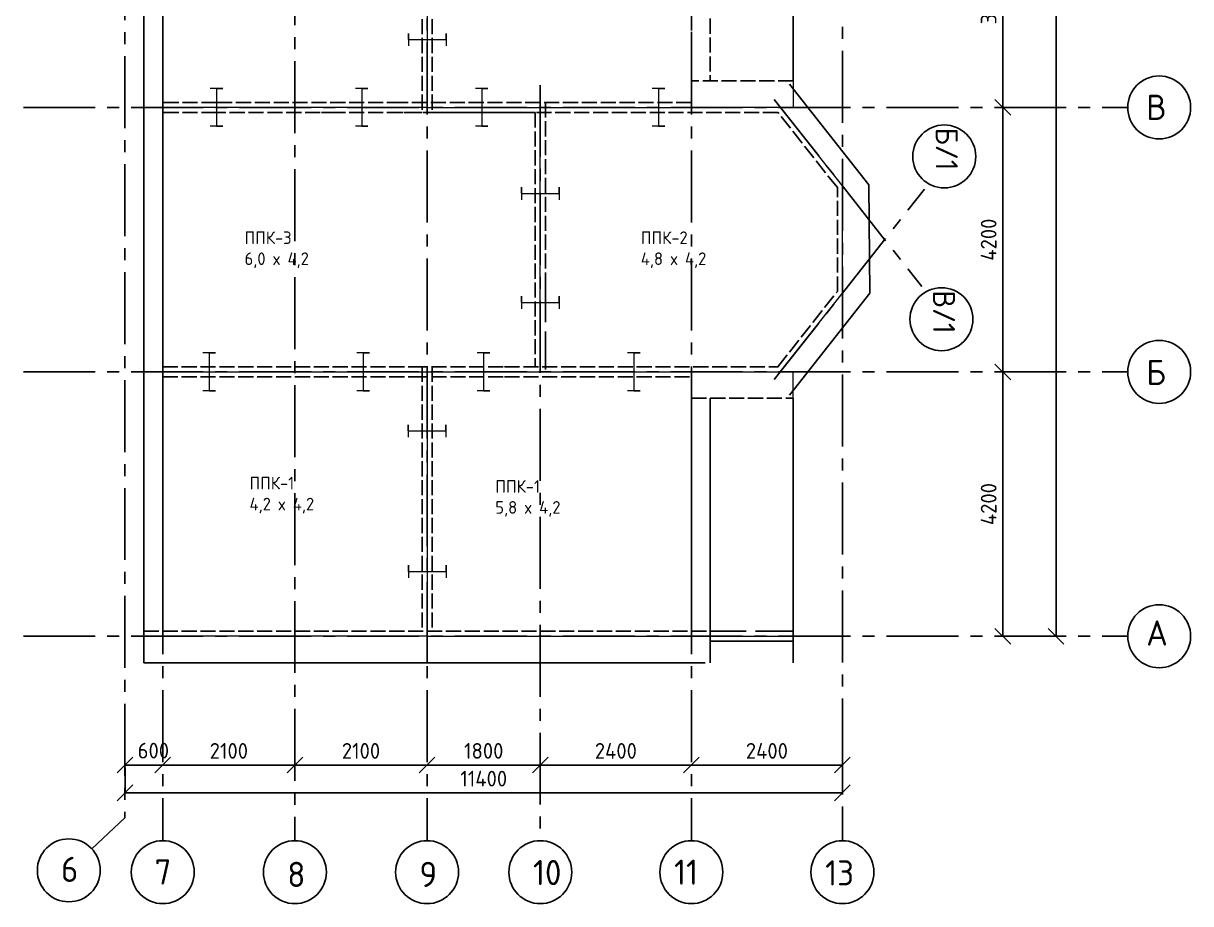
# Model space of a CAD drawing. Header units: millimetres. Extents: x -257254 to 390979, y -202328 to 355504.
# Drawn here: x 304258 to 322808, y 76499 to 90481 of the extents above; entities that cross this region are included whole.
import ezdxf

# ---------------------------------------------------------------- set-up
doc = ezdxf.new("R2010")
doc.units = ezdxf.units.MM
doc.linetypes.add('ACAD_ISO02W100', pattern=[15, 12, -3])
doc.linetypes.add('CENTER2', pattern=[28.575, 19.05, -3.175, 3.175, -3.175])
doc.layers.get('0').update_dxf_attribs({"lineweight": 25})
doc.layers.add('оси', color=1, linetype='CENTER2')
doc.layers.add('перекрытия 2', color=3, linetype='Continuous', lineweight=9)
doc.styles.get("Standard").update_dxf_attribs({"font": 'GOST_Common.ttf'})
doc.dimstyles.new('ISO-25', dxfattribs={"dimtxt": 250, "dimasz": 250, "dimexe": 1.25, "dimexo": 0.625, "dimgap": 100, "dimtad": 1, "dimdec": 0, "dimtxsty": 'Standard', "dimblk": 'OBLIQUE', "dimcen": 2.5, "dimadec": 0, "dimazin": 0, "dimtfac": 1, "dimtdec": 0, "dimtmove": 0, "dimatfit": 3, "dimfxl": 1, "dimarcsym": 0})

# ---------------------------------------------------------------- blocks, each defined once
blk = doc.blocks.new('_Oblique')
at = {"color": 0, "linetype": 'ByBlock', "lineweight": -2}
blk.add_line((-0.5, -0.5), (0.5, 0.5), dxfattribs=at)
blk = doc.blocks.new('*D183')
at = {"color": 0, "lineweight": -2, "ltscale": 50, "transparency": 16777216}
for p, q in [((319759, 92445), (319825, 92445)), ((319823, 92445), (319823, 89145)), ((319824, 89145), (319825, 89145))]:
    blk.add_line(p, q, dxfattribs=at)
at = {"color": 0, "lineweight": -2, "ltscale": 50, "transparency": 16777216, "xscale": 250, "yscale": 250, "zscale": 250}
for p, rotation in [((319823, 92445), 90), ((319823, 89145), 270)]:
    blk.add_blockref('_Oblique', p, dxfattribs=dict(at, rotation=rotation))
at = {"color": 0, "ltscale": 50, "transparency": 16777216, "insert": (319598, 90795), "char_height": 250, "attachment_point": 5, "rotation": 90}
blk.add_mtext('3300', dxfattribs=at)
blk = doc.blocks.new('*D184')
at = {"color": 0, "lineweight": -2, "ltscale": 50, "transparency": 16777216}
for p, q in [((319823, 89145), (319823, 84945)), ((319824, 89145), (319825, 89145)), ((319824, 84945), (319825, 84945))]:
    blk.add_line(p, q, dxfattribs=at)
at = {"color": 0, "lineweight": -2, "ltscale": 50, "transparency": 16777216, "xscale": 250, "yscale": 250, "zscale": 250}
for p, rotation in [((319823, 89145), 90), ((319823, 84945), 270)]:
    blk.add_blockref('_Oblique', p, dxfattribs=dict(at, rotation=rotation))
at = {"color": 0, "ltscale": 50, "transparency": 16777216, "insert": (319598, 87045), "char_height": 250, "attachment_point": 5, "rotation": 90}
blk.add_mtext('4200', dxfattribs=at)
blk = doc.blocks.new('*D185')
at = {"color": 0, "lineweight": -2, "ltscale": 50, "transparency": 16777216}
for p, q in [((319823, 84945), (319823, 80745)), ((319824, 84945), (319825, 84945)), ((319824, 80745), (319825, 80745))]:
    blk.add_line(p, q, dxfattribs=at)
at = {"color": 0, "lineweight": -2, "ltscale": 50, "transparency": 16777216, "xscale": 250, "yscale": 250, "zscale": 250}
for p, rotation in [((319823, 84945), 90), ((319823, 80745), 270)]:
    blk.add_blockref('_Oblique', p, dxfattribs=dict(at, rotation=rotation))
at = {"color": 0, "ltscale": 50, "transparency": 16777216, "insert": (319598, 82845), "char_height": 250, "attachment_point": 5, "rotation": 90}
blk.add_mtext('4200', dxfattribs=at)
blk = doc.blocks.new('*D186')
at = {"color": 0, "lineweight": -2, "ltscale": 50, "transparency": 16777216}
for p, q in [((308574, 78701), (308574, 78701)), ((308574, 78700), (310674, 78700)), ((310674, 78701), (310674, 78701))]:
    blk.add_line(p, q, dxfattribs=at)
at = {"color": 0, "lineweight": -2, "ltscale": 50, "transparency": 16777216, "xscale": 250, "yscale": 250, "zscale": 250, "rotation": 180}
blk.add_blockref('_Oblique', (308574, 78700), dxfattribs=at)
at = {"color": 0, "lineweight": -2, "ltscale": 50, "transparency": 16777216, "xscale": 250, "yscale": 250, "zscale": 250}
blk.add_blockref('_Oblique', (310674, 78700), dxfattribs=at)
at = {"color": 0, "ltscale": 50, "transparency": 16777216, "insert": (309624, 78925), "char_height": 250, "attachment_point": 5}
blk.add_mtext('2100', dxfattribs=at)
blk = doc.blocks.new('*D187')
at = {"color": 0, "lineweight": -2, "ltscale": 50, "transparency": 16777216}
for p, q in [((310674, 78700), (312474, 78700)), ((310674, 78699), (310674, 78699)), ((312474, 78699), (312474, 78699))]:
    blk.add_line(p, q, dxfattribs=at)
at = {"color": 0, "lineweight": -2, "ltscale": 50, "transparency": 16777216, "xscale": 250, "yscale": 250, "zscale": 250, "rotation": 180}
blk.add_blockref('_Oblique', (310674, 78700), dxfattribs=at)
at = {"color": 0, "lineweight": -2, "ltscale": 50, "transparency": 16777216, "xscale": 250, "yscale": 250, "zscale": 250}
blk.add_blockref('_Oblique', (312474, 78700), dxfattribs=at)
at = {"color": 0, "ltscale": 50, "transparency": 16777216, "insert": (311574, 78925), "char_height": 250, "attachment_point": 5}
blk.add_mtext('1800', dxfattribs=at)
blk = doc.blocks.new('*D188')
at = {"color": 0, "lineweight": -2, "ltscale": 50, "transparency": 16777216}
for p, q in [((312474, 78700), (314874, 78700)), ((312474, 78699), (312474, 78699)), ((314874, 78701), (314874, 78701))]:
    blk.add_line(p, q, dxfattribs=at)
at = {"color": 0, "lineweight": -2, "ltscale": 50, "transparency": 16777216, "xscale": 250, "yscale": 250, "zscale": 250, "rotation": 180}
blk.add_blockref('_Oblique', (312474, 78700), dxfattribs=at)
at = {"color": 0, "lineweight": -2, "ltscale": 50, "transparency": 16777216, "xscale": 250, "yscale": 250, "zscale": 250}
blk.add_blockref('_Oblique', (314874, 78700), dxfattribs=at)
at = {"color": 0, "ltscale": 50, "transparency": 16777216, "insert": (313674, 78925), "char_height": 250, "attachment_point": 5}
blk.add_mtext('2400', dxfattribs=at)
blk = doc.blocks.new('*D189')
at = {"color": 0, "lineweight": -2, "ltscale": 50, "transparency": 16777216}
for p, q in [((314874, 78701), (314874, 78701)), ((314874, 78700), (317274, 78700)), ((317274, 78701), (317274, 78701))]:
    blk.add_line(p, q, dxfattribs=at)
at = {"color": 0, "lineweight": -2, "ltscale": 50, "transparency": 16777216, "xscale": 250, "yscale": 250, "zscale": 250, "rotation": 180}
blk.add_blockref('_Oblique', (314874, 78700), dxfattribs=at)
at = {"color": 0, "lineweight": -2, "ltscale": 50, "transparency": 16777216, "xscale": 250, "yscale": 250, "zscale": 250}
blk.add_blockref('_Oblique', (317274, 78700), dxfattribs=at)
at = {"color": 0, "ltscale": 50, "transparency": 16777216, "insert": (316074, 78925), "char_height": 250, "attachment_point": 5}
blk.add_mtext('2400', dxfattribs=at)
blk = doc.blocks.new('*D190')
at = {"color": 0, "lineweight": -2, "ltscale": 50, "transparency": 16777216}
for p, q in [((306474, 78701), (306474, 78701)), ((308574, 78700), (306474, 78700)), ((308574, 78701), (308574, 78701))]:
    blk.add_line(p, q, dxfattribs=at)
at = {"color": 0, "lineweight": -2, "ltscale": 50, "transparency": 16777216, "xscale": 250, "yscale": 250, "zscale": 250, "rotation": 180}
blk.add_blockref('_Oblique', (306474, 78700), dxfattribs=at)
at = {"color": 0, "lineweight": -2, "ltscale": 50, "transparency": 16777216, "xscale": 250, "yscale": 250, "zscale": 250}
blk.add_blockref('_Oblique', (308574, 78700), dxfattribs=at)
at = {"color": 0, "ltscale": 50, "transparency": 16777216, "insert": (307524, 78925), "char_height": 250, "attachment_point": 5}
blk.add_mtext('2100', dxfattribs=at)
blk = doc.blocks.new('*D164')
at = {"color": 0, "lineweight": -2, "transparency": 16777216}
for p, q in [((305874, 78701), (305874, 78699)), ((306474, 78700), (305874, 78700)), ((306474, 78701), (306474, 78701))]:
    blk.add_line(p, q, dxfattribs=at)
at = {"color": 0, "lineweight": -2, "transparency": 16777216, "xscale": 250, "yscale": 250, "zscale": 250, "rotation": 180}
blk.add_blockref('_Oblique', (305874, 78700), dxfattribs=at)
at = {"color": 0, "lineweight": -2, "transparency": 16777216, "xscale": 250, "yscale": 250, "zscale": 250}
blk.add_blockref('_Oblique', (306474, 78700), dxfattribs=at)
at = {"color": 0, "transparency": 16777216, "insert": (306324, 78929), "char_height": 250, "attachment_point": 5}
blk.add_mtext('600', dxfattribs=at)
blk = doc.blocks.new('*D167')
at = {"color": 0, "lineweight": -2, "transparency": 16777216}
for p, q in [((317274, 79104), (317274, 78257)), ((305874, 78661), (305874, 78257)), ((305874, 78259), (317274, 78259))]:
    blk.add_line(p, q, dxfattribs=at)
at = {"color": 0, "lineweight": -2, "transparency": 16777216, "xscale": 250, "yscale": 250, "zscale": 250, "rotation": 180}
blk.add_blockref('_Oblique', (305874, 78259), dxfattribs=at)
at = {"color": 0, "lineweight": -2, "transparency": 16777216, "xscale": 250, "yscale": 250, "zscale": 250}
blk.add_blockref('_Oblique', (317274, 78259), dxfattribs=at)
at = {"color": 0, "transparency": 16777216, "insert": (311574, 78484), "char_height": 250, "attachment_point": 5}
blk.add_mtext('11400', dxfattribs=at)
blk = doc.blocks.new('*D168')
at = {"color": 0, "lineweight": -2, "transparency": 16777216}
for p, q in [((320670, 80745), (320670, 107145)), ((320671, 107145), (320671, 107145)), ((320671, 80745), (320671, 80745))]:
    blk.add_line(p, q, dxfattribs=at)
at = {"color": 0, "lineweight": -2, "transparency": 16777216, "xscale": 250, "yscale": 250, "zscale": 250}
for p, rotation in [((320670, 107145), 90), ((320670, 80745), 270)]:
    blk.add_blockref('_Oblique', p, dxfattribs=dict(at, rotation=rotation))
at = {"color": 0, "transparency": 16777216, "insert": (320445, 93945), "char_height": 250, "attachment_point": 5, "rotation": 90}
blk.add_mtext('26400', dxfattribs=at)

msp = doc.modelspace()

# ---------------------------------------------------------------- linework, layer by layer
at = {"ltscale": 20}
for p, q in [((306473.52921, 97625.12116), (306473.52921, 84865.12116)), ((306173.52921, 97125.12116), (306173.52921, 80325.12116)), ((316493.52921, 89565.12116), (316493.52921, 92925.12116)), ((317693.80614, 87915.66406), (316430.73859, 89515.54961)), ((311953.52921, 89065.12116), (312113.52921, 89065.12116)), ((317710.73859, 86196.02603), (317693.80614, 87915.66406)), ((317710.73859, 86196.02603), (316430.73859, 84574.6927)), ((314873.52921, 85025.12116), (314873.52921, 83955.62947)), ((306473.52921, 84865.12116), (306473.52921, 80825.12116)), ((315173.52921, 84525.12116), (315173.52921, 83255.62947)), ((316493.52921, 80325.12116), (316493.52921, 84525.12116)), ((315173.52921, 83255.62947), (315173.52921, 80325.12116)), ((315093.52921, 80325.12116), (306173.52921, 80325.12116))]:
    msp.add_line(p, q, dxfattribs=at)
at = {"linetype": 'ACAD_ISO02W100', "ltscale": 20}
for p, q in [((310593.52921, 93849.52752), (310593.52921, 89065.12116)), ((310753.52921, 93849.52752), (310753.52921, 89065.12116)), ((314873.52921, 92445.12116), (314873.52921, 89065.12116)), ((315173.52921, 92355.62947), (315173.52921, 89565.12116)), ((316493.52921, 89565.12116), (314873.52921, 89565.12116)), ((307327.89837, 89225.12116), (306473.52921, 89225.12116)), ((310276.19379, 89225.12116), (307327.89837, 89225.12116)), ((314873.52921, 89225.12116), (310276.19379, 89225.12116)), ((312553.52921, 89225.12116), (312553.52921, 86335.12116)), ((307327.89837, 89065.12116), (306473.52921, 89065.12116)), ((309276.19379, 89065.12116), (307327.89837, 89065.12116)), ((310276.19379, 89065.12116), (308993.52921, 89065.12116)), ((316251.22824, 89065.12116), (310276.19379, 89065.12116)), ((310593.52921, 89065.12116), (310276.19379, 89065.12116)), ((310793.52921, 89065.12116), (312393.52921, 89065.12116)), ((312393.52921, 89065.12116), (312393.52921, 85025.12116)), ((317193.52921, 87872.38256), (316251.22824, 89065.12116)), ((317193.52921, 86222.14349), (317193.52921, 87872.38256)), ((316246.1833, 85025.12116), (317193.52921, 86222.14349)), ((306473.52921, 85025.12116), (310443.52921, 85025.12116)), ((310443.52921, 85025.12116), (311903.52921, 85025.12116)), ((310593.52921, 85025.12116), (310593.52921, 80825.12116)), ((310753.52921, 85025.12116), (310753.52921, 80825.12116)), ((311903.52921, 85025.12116), (316251.22824, 85025.12116)), ((306473.52921, 84865.12116), (310443.52921, 84865.12116)), ((310443.52921, 84865.12116), (311903.52921, 84865.12116)), ((311903.52921, 84865.12116), (314873.52921, 84865.12116)), ((314873.52921, 84525.12116), (316493.52921, 84525.12116)), ((306173.52921, 80825.12116), (315173.52921, 80825.12116))]:
    msp.add_line(p, q, dxfattribs=at)
at = {"ltscale": 50}
for p, q in [((308573.52921, 89225.12116), (308653.52921, 89225.12116)), ((306473.52921, 89145.12116), (306173.52921, 89145.12116)), ((312393.52921, 89065.12116), (310753.52921, 89065.12116)), ((312473.52921, 89065.12116), (312553.52921, 89065.12116)), ((306473.52921, 84945.12116), (306173.52921, 84945.12116)), ((314873.52921, 83955.62947), (314873.52921, 80825.12116)), ((310673.52921, 80825.12116), (310673.52921, 80325.12116)), ((315173.52921, 80825.12116), (315173.52921, 80665.12116)), ((315173.52921, 80665.12116), (316493.52921, 80665.12116)), ((315173.52921, 80485.12116), (315173.52921, 80325.12116))]:
    msp.add_line(p, q, dxfattribs=at)
at = {"linetype": 'ACAD_ISO02W100', "ltscale": 50}
for p, q in [((312553.52921, 86335.12116), (312553.52921, 84865.12116)), ((316493.52921, 80825.12116), (315173.52921, 80825.12116))]:
    msp.add_line(p, q, dxfattribs=at)
msp.add_line((305873.52921, 77860.03479), (305346.40446, 77368.68567))
at = {"ltscale": 50}
for centre in [(322307.89989, 89145.12116), (318892.88631, 88366.46133), (318847.88321, 85780.78492), (322307.89989, 84945.12116), (322307.89989, 80745.12116), (304980.65747, 77027.76171), (306473.52921, 76998.61837), (308573.52921, 76998.61837), (310673.52921, 76998.61837), (312473.52921, 76998.61837), (314873.52921, 76998.61837), (317273.52921, 76998.61837)]:
    msp.add_circle(centre, 500, dxfattribs=at)
at = {"layer": 'оси', "ltscale": 60}
for p, q in [((306473.52921, 112463.84126), (306473.52921, 77498.61837)), ((310673.52921, 112463.84126), (310673.52921, 77498.61837)), ((314873.52921, 112463.84126), (314873.52921, 77498.61837)), ((305873.52921, 100245.12116), (305873.52921, 77860.03479)), ((308573.52921, 100165.12116), (308573.52921, 77498.61837)), ((317273.52921, 98617.58182), (317273.52921, 77498.61837)), ((312473.52921, 89501.06289), (312473.52921, 77498.61837)), ((316190.71093, 89271.71223), (318534.1196, 86303.39458)), ((304258.2085, 89145.12116), (321807.89989, 89145.12116)), ((316190.71093, 84822.747), (318579.12271, 87848.06858)), ((304258.2085, 84945.12116), (321807.89989, 84945.12116)), ((304258.2085, 80745.12116), (321807.89989, 80745.12116))]:
    msp.add_line(p, q, dxfattribs=at)
at = {"layer": 'перекрытия 2', "ltscale": 50}
for p, q in [((316493.52921, 92925.12116), (316493.52921, 89565.12116)), ((306473.52921, 89145.12116), (306473.52921, 92445.12116)), ((310673.52921, 92445.12116), (310673.52921, 89145.12116)), ((310377.21281, 90221.63585), (310377.21281, 90321.63585)), ((310377.21281, 90321.63585), (310377.21281, 90121.63585)), ((310377.21281, 90221.63585), (310977.21281, 90221.63585)), ((310977.21281, 90221.63585), (310977.21281, 90321.63585)), ((310977.21281, 90321.63585), (310977.21281, 90121.63585)), ((307427.89837, 89445.12116), (307227.89837, 89445.12116)), ((307327.89837, 89445.12116), (307327.89837, 88845.12116)), ((307327.89837, 89445.12116), (307427.89837, 89445.12116)), ((309734.8615, 89445.12116), (309534.8615, 89445.12116)), ((309634.8615, 89445.12116), (309634.8615, 88845.12116)), ((309634.8615, 89445.12116), (309734.8615, 89445.12116)), ((311641.80739, 89445.12116), (311441.80739, 89445.12116)), ((311541.80739, 89445.12116), (311541.80739, 88845.12116)), ((311541.80739, 89445.12116), (311641.80739, 89445.12116)), ((314450.36443, 89445.12116), (314250.36443, 89445.12116)), ((314350.36443, 89445.12116), (314350.36443, 88845.12116)), ((314350.36443, 89445.12116), (314450.36443, 89445.12116)), ((316493.52921, 89565.12116), (316493.52921, 89145.12116)), ((310673.52921, 89145.12116), (306473.52921, 89145.12116)), ((306473.52921, 89145.12116), (306473.52921, 84945.12116)), ((310673.52921, 89145.12116), (314873.52921, 89145.12116)), ((312473.52921, 84945.12116), (312473.52921, 89145.12116)), ((316493.52921, 89145.12116), (314873.52921, 89145.12116)), ((317273.52921, 87900.1424), (316290.65125, 89145.12116)), ((307427.89837, 88845.12116), (307227.89837, 88845.12116)), ((307327.89837, 88845.12116), (307427.89837, 88845.12116)), ((309734.8615, 88845.12116), (309534.8615, 88845.12116)), ((309634.8615, 88845.12116), (309734.8615, 88845.12116)), ((311641.80739, 88845.12116), (311441.80739, 88845.12116)), ((311541.80739, 88845.12116), (311641.80739, 88845.12116)), ((314450.36443, 88845.12116), (314250.36443, 88845.12116)), ((314350.36443, 88845.12116), (314450.36443, 88845.12116)), ((312173.52921, 87780.12116), (312173.52921, 87880.12116)), ((312173.52921, 87880.12116), (312173.52921, 87680.12116)), ((312173.52921, 87780.12116), (312773.52921, 87780.12116)), ((312773.52921, 87780.12116), (312773.52921, 87880.12116)), ((312773.52921, 87880.12116), (312773.52921, 87680.12116)), ((317273.52921, 86194.31683), (317273.52921, 87900.1424)), ((312173.52921, 86045.29914), (312173.52921, 86145.29914)), ((312173.52921, 86145.29914), (312173.52921, 85945.29914)), ((312773.52921, 86045.29914), (312773.52921, 86145.29914)), ((312773.52921, 86145.29914), (312773.52921, 85945.29914)), ((316284.89235, 84945.12116), (317273.52921, 86194.31683)), ((312173.52921, 86045.29914), (312773.52921, 86045.29914)), ((307311.76702, 85245.12116), (307111.76702, 85245.12116)), ((307211.76702, 85245.12116), (307211.76702, 84645.12116)), ((307211.76702, 85245.12116), (307311.76702, 85245.12116)), ((309756.53933, 85245.12116), (309556.53933, 85245.12116)), ((309656.53933, 85245.12116), (309656.53933, 84645.12116)), ((309656.53933, 85245.12116), (309756.53933, 85245.12116)), ((311670.95922, 85245.12116), (311470.95922, 85245.12116)), ((311570.95922, 85245.12116), (311570.95922, 84645.12116)), ((311570.95922, 85245.12116), (311670.95922, 85245.12116)), ((314059.02393, 85245.12116), (313859.02393, 85245.12116)), ((313959.02393, 85245.12116), (313959.02393, 84645.12116)), ((313959.02393, 85245.12116), (314059.02393, 85245.12116)), ((306473.52921, 84945.12116), (312473.52921, 84945.12116)), ((306473.52921, 80745.12116), (306473.52921, 84945.12116)), ((310673.52921, 84945.12116), (310673.52921, 80745.12116)), ((312473.52921, 84945.12116), (316493.52921, 84945.12116)), ((316493.52921, 84525.12116), (316493.52921, 84945.12116)), ((307311.76702, 84645.12116), (307111.76702, 84645.12116)), ((307211.76702, 84645.12116), (307311.76702, 84645.12116)), ((309756.53933, 84645.12116), (309556.53933, 84645.12116)), ((309656.53933, 84645.12116), (309756.53933, 84645.12116)), ((311670.95922, 84645.12116), (311470.95922, 84645.12116)), ((311570.95922, 84645.12116), (311670.95922, 84645.12116)), ((314059.02393, 84645.12116), (313859.02393, 84645.12116)), ((313959.02393, 84645.12116), (314059.02393, 84645.12116)), ((316493.52921, 80745.12116), (316493.52921, 84525.12116)), ((310373.52921, 84005.86786), (310373.52921, 84105.86786)), ((310373.52921, 84105.86786), (310373.52921, 83905.86786)), ((310973.52921, 84005.86786), (310973.52921, 84105.86786)), ((310973.52921, 84105.86786), (310973.52921, 83905.86786)), ((310373.52921, 84005.86786), (310973.52921, 84005.86786)), ((310377.21281, 81773.45146), (310377.21281, 81873.45146)), ((310377.21281, 81873.45146), (310377.21281, 81673.45146)), ((310977.21281, 81773.45146), (310977.21281, 81873.45146)), ((310977.21281, 81873.45146), (310977.21281, 81673.45146)), ((310377.21281, 81773.45146), (310977.21281, 81773.45146)), ((310673.52921, 80745.12116), (306473.52921, 80745.12116)), ((310673.52921, 80745.12116), (315173.52921, 80745.12116)), ((315173.52921, 80745.12116), (316493.52921, 80745.12116))]:
    msp.add_line(p, q, dxfattribs=at)

# ---------------------------------------------------------------- texts
at = {"ltscale": 50}
for s, p in [('В', (322101.92938, 88947.40419)), ('Б', (322101.92938, 84736.64573)), ('А', (322101.92938, 80598.29771)), ('6', (304855.83383, 76843.37107)), ('7', (306343.66815, 76801.64482)), ('10', (312356.9401, 76792.49007)), ('11', (314598.63874, 76798.82094)), ('13', (316999.41645, 76787.63111)), ('8', (308452.75361, 76762.91102)), ('9', (310552.75361, 76762.91102))]:
    msp.add_text(s, height=400, dxfattribs=at).set_placement(p)
for s, p in [('Б/1', (318757.64049, 88825.98922)), ('В/1', (318714.07189, 86240.88553))]:
    msp.add_text(s, height=350, rotation=270, dxfattribs=at).set_placement(p)
at = {"layer": 'перекрытия 2', "ltscale": 50, "char_height": 200, "attachment_point": 1}
for s, insert in [('ППК-3\\P6,0 х 4,2', (307773.51853, 87175.68998)), ('ППК-2\\P4,8 х 4,2', (314070.8757, 87175.68998)), ('ППК-1\\P4,2 х 4,2', (307852.86526, 83278.45062)), ('ППК-1\\P5,8 х 4,2', (311758.3415, 83225.6547))]:
    msp.add_mtext_dynamic_manual_height_columns(s, width=1735.8464127, gutter_width=3000, heights=[0], dxfattribs=dict(at, insert=insert))

# ---------------------------------------------------------------- dimensions: what is measured, and where the dimension line sits
dim = msp.add_linear_dim(base=(320670.13844, 107145.12116), p1=(320670.13844, 80745.12116), p2=(320670.13844, 107145.12116), angle=90, dimstyle='ISO-25')
dim.commit()
dim.dimension.update_dxf_attribs({"geometry": '*D168', "text_midpoint": (320445.13844, 93945.12116)})
at = {"ltscale": 50}
for base, p1, p2, picture, middle in [((319823.36947, 89145.12116), (319758.15587, 92445.12116), (319823.36947, 89145.12116), '*D183', (319598.36947, 90795.12116)), ((319823.36947, 84945.12116), (319823.36947, 89145.12116), (319823.36947, 84945.12116), '*D184', (319598.36947, 87045.12116)), ((319823.36947, 80745.12116), (319823.36947, 84945.12116), (319823.36947, 80745.12116), '*D185', (319598.36947, 82845.12116))]:
    dim = msp.add_linear_dim(base=base, p1=p1, p2=p2, angle=90, dimstyle='ISO-25', override={"dimtmove": 1}, dxfattribs=at)
    dim.commit()
    dim.dimension.update_dxf_attribs({"geometry": picture, "text_midpoint": middle})
dim = msp.add_linear_dim(base=(317273.52921, 78258.56524), p1=(305873.52921, 78661.4947), p2=(317273.52921, 79104.84178), dimstyle='ISO-25')
dim.commit()
dim.dimension.update_dxf_attribs({"geometry": '*D167', "text_midpoint": (311573.52921, 78483.56524)})
dim = msp.add_linear_dim(base=(305873.52921, 78699.88197), p1=(306473.52921, 78699.88197), p2=(305873.52921, 78701.13197), dimstyle='ISO-25', override={"dimtmove": 1})
dim.commit()
dim.dimension.update_dxf_attribs({"geometry": '*D164', "text_midpoint": (306324.15421, 78703.63197), "dimtype": 160})
for base, p1, p2, picture, middle in [((306473.52921, 78699.88197), (308573.52921, 78699.88197), (306473.52921, 78699.88197), '*D190', (307523.52921, 78924.88197)), ((312473.52921, 78699.88197), (310673.52921, 78699.88197), (312473.52921, 78699.88197), '*D187', (311573.52921, 78924.88197)), ((314873.52921, 78699.88197), (312473.52921, 78699.88197), (314873.52921, 78699.88197), '*D188', (313673.52921, 78924.88197)), ((317273.52921, 78699.88197), (314873.52921, 78699.88197), (317273.52921, 78699.88197), '*D189', (316073.52921, 78924.88197))]:
    dim = msp.add_linear_dim(base=base, p1=p1, p2=p2, dimstyle='ISO-25', override={"dimtmove": 1}, dxfattribs=at)
    dim.commit()
    dim.dimension.update_dxf_attribs({"geometry": picture, "text_midpoint": middle})
dim = msp.add_linear_dim(base=(310673.52921, 78699.88197), p1=(308573.52921, 78699.88197), p2=(310673.52921, 78699.88197), dimstyle='ISO-25', dxfattribs=at)
dim.commit()
dim.dimension.update_dxf_attribs({"geometry": '*D186', "text_midpoint": (309623.52921, 78924.88197)})

doc.saveas('drawing.dxf')
